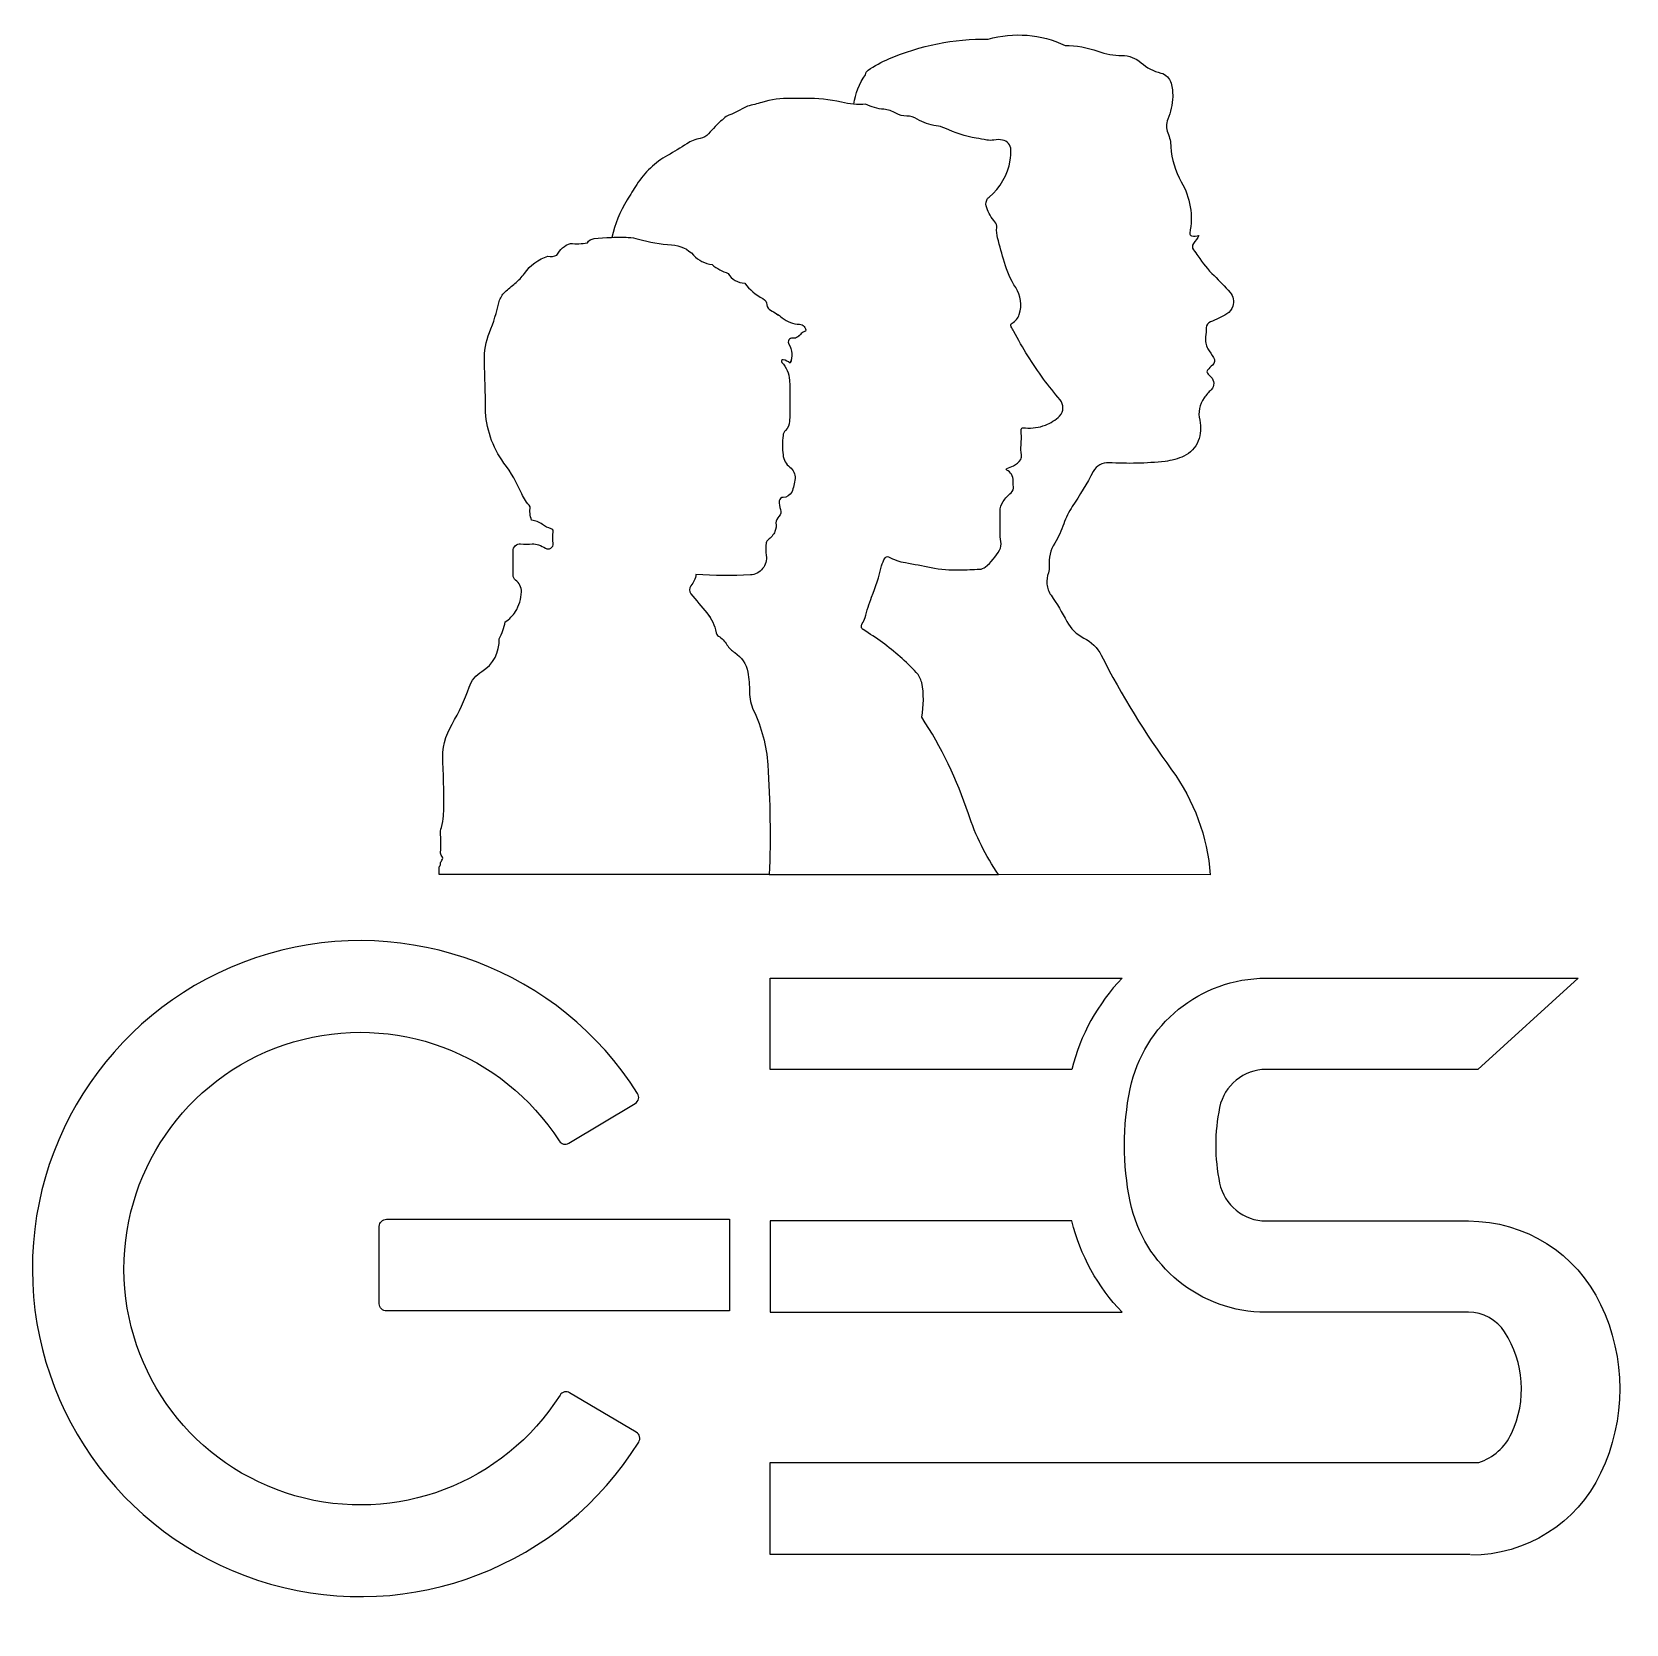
# Model space of a CAD drawing. Extents: x -1457 to 2443, y -8 to 512.
# Drawn here: x 1 to 518, y -8 to 509 of the extents above; entities that cross this region are included whole.
import ezdxf

# ---------------------------------------------------------------- set-up
doc = ezdxf.new("R2010")
doc.units = 0
doc.layers.get('0').update_dxf_attribs({"linetype": 'CONTINUOUS'})

msp = doc.modelspace()

# ---------------------------------------------------------------- linework, layer by layer
at = {"color": 1}
for points in [[(240.150602, 235.331341), (132.899611, 235.331341), (132.899685, 237.843356)], [(240.152046, 235.333123), (314.650998, 235.316852)], [(383.38594, 235.274247), (314.650998, 235.316852)], [(240.433894, 172.00902), (240.433894, 201.678321), (354.786633, 201.678321)], [(401.54845, 201.678321), (502.881222, 201.678321), (470.365115, 172.00902), (401.54845, 172.00902)], [(338.439628, 172.00902), (240.433894, 172.00902)], [(175.029746, 148.044302), (196.587, 161.006769)], [(115.755605, 123.348728), (227.187935, 123.348728), (227.187935, 93.578825), (115.755605, 93.578825)], [(338.439628, 122.792457), (240.433894, 122.792457), (240.433894, 93.121682), (354.786633, 93.121682)], [(401.54845, 122.792457), (467.273707, 122.792457)], [(172.155841, 66.243997), (172.155671, 66.254372)], [(196.927724, 54.173622), (175.288238, 66.998494)], [(467.85498, 14.426674), (240.452773, 14.426674), (240.452773, 44.356337), (470.620715, 44.356337)]]:
    msp.add_lwpolyline(points, dxfattribs=at)
msp.add_lwpolyline([(115.755605, 123.348728)], close=True, dxfattribs=at)
for points in [[(311.249112, 506.73018), (319.543944, 509.07367), (328.405406, 508.350469), (336.210491, 504.693033)], [(278.944483, 500.321415), (289.152424, 504.672597), (300.153199, 506.85499), (311.249112, 506.73018)], [(336.210491, 504.693033), (339.862934, 504.68495), (343.485721, 504.03705), (346.914567, 502.778712)], [(346.914567, 502.778712), (349.399229, 501.866342), (352.025661, 501.400552), (354.672539, 501.40286)], [(272.217614, 496.58892), (274.324976, 498.062073), (276.579302, 499.312916), (278.944483, 500.321415)], [(354.672539, 501.40286), (356.983927, 501.4052), (359.217442, 500.56769), (360.95743, 499.04619)], [(360.95743, 499.04619), (362.790513, 497.443127), (364.978341, 496.298677), (367.34057, 495.707176)], [(267.567718, 485.564445), (268.098469, 489.005556), (269.397041, 492.28305), (271.367135, 495.153881)], [(271.367135, 495.153881), (271.430441, 495.732484), (271.740458, 496.255587), (272.217614, 496.58892)], [(367.34057, 495.707176), (368.968736, 495.299629), (370.247292, 494.040286), (370.679443, 492.418476)], [(370.679443, 492.418476), (371.061331, 490.983807), (371.232672, 489.501249), (371.188091, 488.017292)], [(247.086496, 487.448974), (243.910798, 487.539543), (240.741685, 487.109761), (237.704811, 486.176672)], [(251.815876, 487.448974), (250.23972, 487.40514), (248.662651, 487.40514), (247.086496, 487.448974)], [(263.581299, 486.206265), (259.732324, 487.142551), (255.775523, 487.560483), (251.815876, 487.448974)], [(371.188091, 488.017292), (371.112431, 485.495711), (370.585873, 483.00805), (369.633345, 480.672073)], [(233.057098, 484.963585), (230.837683, 483.692284), (228.532686, 482.576597), (226.158732, 481.624571)], [(237.704811, 486.176672), (236.173366, 485.706975), (234.622743, 485.302251), (233.057098, 484.963585)], [(271.445428, 485.570114), (268.806902, 485.362981), (266.152225, 485.577725), (263.581299, 486.206265)], [(271.445428, 485.570114), (270.15497, 485.467453), (268.858471, 485.465557), (267.567718, 485.564445)], [(277.337551, 483.920605), (275.288859, 484.103829), (273.291467, 484.663002), (271.445428, 485.570114)], [(277.337551, 483.920605), (275.288859, 484.103829), (273.291467, 484.663002), (271.445428, 485.570114)], [(281.265633, 482.6631), (280.065104, 483.366985), (278.723662, 483.796424), (277.337551, 483.920605)], [(281.265633, 482.6631), (280.065104, 483.366985), (278.723662, 483.796424), (277.337551, 483.920605)], [(284.800932, 481.7163), (283.558563, 481.706396), (282.336764, 482.033609), (281.265633, 482.6631)], [(284.800932, 481.7163), (283.558563, 481.706396), (282.336764, 482.033609), (281.265633, 482.6631)], [(288.218381, 480.739906), (287.197896, 481.389614), (286.010623, 481.728828), (284.800932, 481.7163)], [(288.218381, 480.739906), (287.197896, 481.389614), (286.010623, 481.728828), (284.800932, 481.7163)], [(222.602811, 478.321075), (221.870349, 477.551019), (221.148103, 476.77131), (220.436263, 475.982152)], [(226.158732, 481.624571), (224.906751, 480.597427), (223.719197, 479.494175), (222.602811, 478.321075)], [(294.360746, 478.572593), (292.1741, 478.814089), (290.072385, 479.555672), (288.218381, 480.739906)], [(294.360746, 478.572593), (292.1741, 478.814089), (290.072385, 479.555672), (288.218381, 480.739906)], [(297.196526, 477.773705), (296.302185, 478.195619), (295.343809, 478.46561), (294.360746, 478.572593)], [(297.196526, 477.773705), (296.302185, 478.195619), (295.343809, 478.46561), (294.360746, 478.572593)], [(307.350397, 474.560464), (303.835311, 475.164448), (300.419141, 476.245511), (297.196526, 477.773705)], [(307.350397, 474.560464), (303.835311, 475.164448), (300.419141, 476.245511), (297.196526, 477.773705)], [(369.633345, 480.672073), (369.054257, 479.251911), (369.054257, 477.661458), (369.633345, 476.241296)], [(213.356934, 472.737844), (211.319107, 471.397192), (209.232965, 470.131463), (207.102685, 468.943189)], [(217.694622, 474.462811), (216.146405, 474.189001), (214.670376, 473.60203), (213.356934, 472.737844)], [(220.436263, 475.982152), (219.717006, 475.184616), (218.752159, 474.649924), (217.694622, 474.462811)], [(310.825701, 473.93911), (309.668437, 474.152726), (308.509984, 474.359847), (307.350397, 474.560464)], [(310.825701, 473.93911), (309.668437, 474.152726), (308.509984, 474.359847), (307.350397, 474.560464)], [(313.116832, 473.93911), (312.359432, 473.800269), (311.583101, 473.800269), (310.825701, 473.93911)], [(313.116832, 473.93911), (312.359432, 473.800269), (311.583101, 473.800269), (310.825701, 473.93911)], [(315.928346, 473.93911), (314.998918, 474.109487), (314.04626, 474.109487), (313.116832, 473.93911)], [(315.928346, 473.93911), (314.998918, 474.109487), (314.04626, 474.109487), (313.116832, 473.93911)], [(318.618454, 470.773208), (318.588533, 472.333884), (317.463722, 473.657638), (315.928346, 473.93911)], [(318.618454, 470.773208), (318.588533, 472.333884), (317.463722, 473.657638), (315.928346, 473.93911)], [(369.633345, 476.241296), (370.224467, 474.791666), (370.563172, 473.251573), (370.634797, 471.687693)], [(370.634797, 471.687693), (370.817072, 467.706427), (371.960427, 463.828459), (373.967178, 460.38511)], [(207.102685, 468.943189), (203.032718, 466.673133), (199.590693, 463.427209), (197.086068, 459.497242)], [(311.522598, 455.421504), (315.198041, 458.418185), (317.639979, 462.664463), (318.381477, 467.348389)], [(311.522598, 455.421504), (315.198041, 458.418185), (317.639979, 462.664463), (318.381477, 467.348389)], [(318.381477, 467.348389), (318.56086, 468.480824), (318.640158, 469.626858), (318.618454, 470.773208)], [(318.381477, 467.348389), (318.56086, 468.480824), (318.640158, 469.626858), (318.618454, 470.773208)], [(197.086068, 459.497242), (196.024013, 457.830489), (194.976891, 456.154267), (193.944827, 454.468779)], [(373.967178, 460.38511), (376.912073, 455.332125), (377.894153, 449.372002), (376.726139, 443.641312)], [(193.944827, 454.468779), (191.647648, 450.717253), (189.98187, 446.61408), (189.013932, 442.322918)], [(310.762063, 451.922729), (310.442498, 452.712699), (310.442498, 453.595952), (310.762063, 454.385923)], [(310.762063, 451.922729), (310.442498, 452.712699), (310.442498, 453.595952), (310.762063, 454.385923)], [(310.762063, 454.385923), (310.924088, 454.789784), (311.18573, 455.146048), (311.522598, 455.421504)], [(310.762063, 454.385923), (310.924088, 454.789784), (311.18573, 455.146048), (311.522598, 455.421504)], [(313.457698, 447.321815), (312.302948, 448.690222), (311.391211, 450.246376), (310.762063, 451.922729)], [(313.457698, 447.321815), (312.302948, 448.690222), (311.391211, 450.246376), (310.762063, 451.922729)], [(314.023436, 445.530263), (314.081479, 446.179014), (313.877789, 446.82405), (313.457698, 447.321815)], [(314.023436, 445.530263), (314.081479, 446.179014), (313.877789, 446.82405), (313.457698, 447.321815)], [(314.316652, 442.140962), (314.020907, 443.244791), (313.921656, 444.392043), (314.023436, 445.530263)], [(314.316652, 442.140962), (314.020907, 443.244791), (313.921656, 444.392043), (314.023436, 445.530263)], [(171.137562, 436.586983), (172.088181, 438.359244), (173.665987, 439.712941), (175.562156, 440.383114)], [(175.562156, 440.383114), (177.386391, 440.164305), (179.232852, 440.214148), (181.042625, 440.531054)], [(181.042625, 440.531054), (181.49772, 441.317709), (182.300984, 441.839873), (183.204645, 441.936481)], [(183.204645, 441.936481), (186.880226, 442.332852), (190.579765, 442.461405), (194.273994, 442.321124)], [(189.013932, 442.322918), (190.767243, 442.383442), (192.522121, 442.383442), (194.275431, 442.322918)], [(194.273994, 442.321124), (195.420991, 442.279332), (196.55838, 442.09547), (197.660126, 441.773747)], [(194.275431, 442.322918), (195.422427, 442.281128), (196.559813, 442.097268), (197.661557, 441.775548)], [(197.660126, 441.773747), (201.161472, 440.744117), (204.76884, 440.117239), (208.412277, 439.905269)], [(197.661557, 441.775548), (201.162904, 440.745915), (204.770271, 440.119035), (208.413709, 439.907063)], [(316.506019, 434.19511), (315.757375, 436.838496), (315.027567, 439.48718), (314.316652, 442.140962)], [(316.506019, 434.19511), (315.757375, 436.838496), (315.027567, 439.48718), (314.316652, 442.140962)], [(376.726139, 443.641312), (376.685696, 443.453815), (376.725168, 443.257946), (376.835073, 443.100748)], [(376.835073, 443.100748), (376.944978, 442.943549), (377.115386, 442.839224), (377.30537, 442.81283)], [(377.30537, 442.81283), (378.109343, 442.697429), (378.928428, 442.747785), (379.712211, 442.960798)], [(377.920998, 440.290505), (377.456305, 439.711961), (377.456305, 438.888143), (377.920998, 438.309598)], [(379.712211, 442.960798), (379.192383, 442.021248), (378.593127, 441.127893), (377.920998, 440.290505)], [(160.586786, 430.636849), (162.447343, 433.301348), (165.142588, 435.270033), (168.246776, 436.231927)], [(168.246776, 436.231927), (169.222348, 436.010651), (170.244534, 436.1362), (171.137562, 436.586983)], [(208.412277, 439.905269), (211.134818, 439.746505), (213.69066, 438.541687), (215.545676, 436.542601)], [(208.413709, 439.907063), (211.136253, 439.748306), (213.6921, 438.543492), (215.547123, 436.544408)], [(215.545676, 436.542601), (217.121957, 434.84405), (219.2446, 433.752897), (221.543224, 433.459538)], [(215.547123, 436.544408), (217.1234, 434.845854), (219.246042, 433.754697), (221.544666, 433.461334)], [(377.920998, 438.309598), (378.443791, 437.658139), (378.934731, 436.981747), (379.392094, 436.282798)], [(379.392094, 436.282798), (380.905925, 433.969407), (382.666237, 431.827055), (384.642142, 429.893337)], [(157.522881, 427.337795), (158.692047, 428.29027), (159.723206, 429.40057), (160.586786, 430.636849)], [(221.543224, 433.459538), (223.098033, 432.193459), (224.878786, 431.233641), (226.791147, 430.630932)], [(221.544666, 433.461334), (223.099476, 432.195264), (224.880228, 431.235455), (226.792587, 430.632754)], [(226.791147, 430.630932), (227.899493, 428.701606), (229.940078, 427.496569), (232.16476, 427.457626)], [(226.792587, 430.632754), (227.900926, 428.703421), (229.941511, 427.498374), (232.166197, 427.459425)], [(320.203304, 425.991872), (318.573721, 428.52934), (317.327849, 431.293579), (316.506019, 434.19511)], [(320.203304, 425.991872), (318.573721, 428.52934), (317.327849, 431.293579), (316.506019, 434.19511)], [(384.642142, 429.893337), (386.432491, 428.140997), (388.156378, 426.322017), (389.810154, 424.440244)], [(154.262572, 424.549132), (155.326926, 425.504578), (156.414008, 426.434398), (157.522881, 427.337795)], [(232.16476, 427.457626), (233.716248, 425.353342), (235.732055, 423.635142), (238.055525, 422.436554)], [(232.166197, 427.459425), (233.717689, 425.355155), (235.733494, 423.636967), (238.056959, 422.438389)], [(321.365962, 417.318168), (322.283427, 420.238796), (321.857547, 423.415967), (320.203304, 425.991872)], [(321.365962, 417.318168), (322.283427, 420.238796), (321.857547, 423.415967), (320.203304, 425.991872)], [(149.244725, 411.432801), (150.543255, 414.685638), (151.60205, 418.029124), (152.412631, 421.436481)], [(152.412631, 421.436481), (152.698198, 422.638095), (153.343575, 423.723985), (154.262572, 424.549132)], [(238.055525, 422.436554), (238.818343, 422.043016), (239.321241, 421.28071), (239.38284, 420.424574)], [(238.056959, 422.438389), (238.819787, 422.044849), (239.322689, 421.282532), (239.384282, 420.426386)], [(239.38284, 420.424574), (239.437983, 419.661381), (239.888, 418.982514), (240.569464, 418.634504)], [(239.384282, 420.426386), (239.43942, 419.663192), (239.889431, 418.984321), (240.570893, 418.636307)], [(390.713613, 419.923661), (390.365957, 418.895758), (389.671622, 418.020769), (388.7496, 417.448647)], [(389.810154, 424.440244), (390.896413, 423.204155), (391.2408, 421.48249), (390.713613, 419.923661)], [(240.569464, 418.634504), (241.894022, 417.95828), (243.144677, 417.146163), (244.301257, 416.211252)], [(240.570893, 418.636307), (241.895456, 417.960092), (243.146118, 417.147984), (244.302704, 416.213082)], [(244.301257, 416.211252), (245.918484, 414.903217), (247.920303, 414.162088), (249.999419, 414.101633)], [(244.302704, 416.213082), (245.91993, 414.90503), (247.921755, 414.163887), (250.00088, 414.103425)], [(318.617727, 413.906086), (318.675752, 414.117303), (318.815889, 414.296516), (319.006885, 414.403756)], [(318.617727, 413.906086), (318.675752, 414.117303), (318.815889, 414.296516), (319.006885, 414.403756)], [(319.006885, 414.403756), (320.134481, 415.04079), (320.977785, 416.08261), (321.365962, 417.318168)], [(319.006885, 414.403756), (320.134481, 415.04079), (320.977785, 416.08261), (321.365962, 417.318168)], [(383.441698, 414.873003), (382.646382, 414.584536), (382.116102, 413.829809), (382.114318, 412.983797)], [(388.7496, 417.448647), (387.074167, 416.408786), (385.295337, 415.545614), (383.441698, 414.873003)], [(147.605065, 402.085973), (147.501224, 405.281316), (148.059473, 408.463596), (149.244725, 411.432801)], [(247.741682, 409.54805), (247.256364, 409.618015), (246.774567, 409.399901), (246.506916, 408.989058)], [(247.743142, 409.549878), (247.257812, 409.619856), (246.775998, 409.401737), (246.508343, 408.99088)], [(249.370749, 409.977075), (248.907426, 409.620998), (248.320292, 409.466373), (247.741682, 409.54805)], [(249.372213, 409.978902), (248.908888, 409.622825), (248.321752, 409.4682), (247.743142, 409.549878)], [(250.544799, 411.042241), (250.185986, 410.652895), (249.793071, 410.29642), (249.370749, 409.977075)], [(250.546266, 411.044049), (250.187451, 410.654709), (249.794535, 410.29824), (249.372213, 409.978902)], [(249.999419, 414.101633), (250.572709, 414.084997), (251.11218, 413.826514), (251.484354, 413.390137)], [(250.00088, 414.103425), (250.574162, 414.08679), (251.113626, 413.828316), (251.485801, 413.391951)], [(251.952593, 411.811527), (251.410293, 411.720354), (250.914433, 411.449392), (250.544799, 411.042241)], [(251.954065, 411.813371), (251.411758, 411.722189), (250.915896, 411.451214), (250.546266, 411.044049)], [(251.484354, 413.390137), (251.856528, 412.953761), (252.026638, 412.380258), (251.952593, 411.811527)], [(251.485801, 413.391951), (251.857976, 412.955586), (252.028094, 412.382096), (251.954065, 411.813371)], [(318.698022, 413.27945), (318.588617, 413.469214), (318.559703, 413.694868), (318.617727, 413.906086)], [(318.698022, 413.27945), (318.588617, 413.469214), (318.559703, 413.694868), (318.617727, 413.906086)], [(319.533562, 411.7719), (319.261202, 412.277803), (318.982668, 412.780357), (318.698022, 413.27945)], [(319.533562, 411.7719), (319.261202, 412.277803), (318.982668, 412.780357), (318.698022, 413.27945)], [(329.270485, 396.307803), (325.676822, 401.234989), (322.423623, 406.401693), (319.533562, 411.7719)], [(329.270485, 396.307803), (325.676822, 401.234989), (322.423623, 406.401693), (319.533562, 411.7719)], [(381.884995, 409.991006), (381.682088, 408.660653), (381.94875, 407.301162), (382.639181, 406.146036)], [(382.114318, 412.983797), (382.112919, 411.981865), (382.036262, 410.981454), (381.884995, 409.991006)], [(246.506916, 408.989058), (246.239265, 408.578215), (246.23444, 408.049368), (246.494551, 407.633711)], [(246.508343, 408.99088), (246.240689, 408.580024), (246.235877, 408.051159), (246.496011, 407.6355)], [(246.494551, 407.633711), (247.653164, 405.786091), (247.805851, 403.479937), (246.900941, 401.495694)], [(246.496011, 407.6355), (247.654622, 405.787887), (247.807315, 403.481741), (246.902414, 401.4975)], [(382.639181, 406.146036), (383.222254, 405.170579), (383.837725, 404.214857), (384.484564, 403.280464)], [(147.954943, 386.777177), (147.887379, 391.881112), (147.770747, 396.98428), (147.605065, 402.085973)], [(244.156951, 402.298957), (244.052669, 402.109353), (244.083447, 401.874012), (244.232982, 401.717603)], [(244.158388, 402.30078), (244.054098, 402.111163), (244.084888, 401.875805), (244.234446, 401.719397)], [(244.688637, 402.546066), (244.476467, 402.588594), (244.261233, 402.488561), (244.156951, 402.298957)], [(244.690115, 402.547878), (244.477935, 402.590428), (244.262678, 402.490397), (244.158388, 402.30078)], [(244.232982, 401.717603), (245.731375, 400.142792), (246.610254, 398.079581), (246.707732, 395.908013)], [(244.234446, 401.719397), (245.732833, 400.144597), (246.611715, 398.081402), (246.709205, 395.909847)], [(246.900941, 401.495694), (246.261194, 402.02256), (245.501281, 402.383357), (244.688637, 402.546066)], [(246.902414, 401.4975), (246.262669, 402.024368), (245.502758, 402.385167), (244.690115, 402.547878)], [(382.494132, 399.173658), (382.248714, 398.883232), (382.248714, 398.458096), (382.494132, 398.167671)], [(384.142706, 400.806896), (383.545185, 400.313166), (382.993425, 399.766538), (382.494132, 399.173658)], [(384.484564, 403.280464), (385.030172, 402.492254), (384.881646, 401.417576), (384.142706, 400.806896)], [(246.707732, 395.908013), (246.907267, 391.466638), (246.907267, 387.018544), (246.707732, 382.577169)], [(246.709205, 395.909847), (246.908741, 391.468459), (246.908741, 387.02035), (246.709205, 382.578962)], [(334.60166, 389.54397), (332.741096, 391.73149), (330.9628, 393.987671), (329.270485, 396.307803)], [(334.60166, 389.54397), (332.741096, 391.73149), (330.9628, 393.987671), (329.270485, 396.307803)], [(382.494132, 398.167671), (382.842433, 397.756624), (383.214562, 397.366378), (383.608602, 396.998946)], [(383.608602, 396.998946), (384.180099, 396.463121), (384.514386, 395.721557), (384.537424, 394.938494)], [(384.537424, 394.938494), (384.560462, 394.155431), (384.27035, 393.395496), (383.731342, 392.827)], [(334.461061, 384.272889), (335.84674, 385.736361), (335.907352, 388.00871), (334.60166, 389.54397)], [(334.461061, 384.272889), (335.84674, 385.736361), (335.907352, 388.00871), (334.60166, 389.54397)], [(381.362145, 390.149337), (379.865514, 388.069288), (379.352618, 385.439072), (379.958088, 382.94911)], [(383.731342, 392.827), (382.853828, 392.016139), (382.060101, 391.11907), (381.362145, 390.149337)], [(153.930892, 369.021458), (150.129948, 374.168854), (148.039805, 380.379078), (147.954943, 386.777177)], [(329.827663, 381.324461), (331.554413, 381.986234), (333.130205, 382.988977), (334.461061, 384.272889)], [(329.827663, 381.324461), (331.554413, 381.986234), (333.130205, 382.988977), (334.461061, 384.272889)], [(245.384116, 379.579912), (244.943449, 379.140567), (244.666263, 378.563747), (244.598556, 377.945179)], [(245.385595, 379.581721), (244.944931, 379.142382), (244.667743, 378.565571), (244.60003, 377.947009)], [(246.707732, 382.577169), (246.657076, 381.447666), (246.18479, 380.3782), (245.384116, 379.579912)], [(246.709205, 382.578962), (246.658546, 381.449466), (246.186263, 380.380006), (245.385595, 379.581721)], [(321.912283, 379.74151), (321.879535, 380.05765), (322.086553, 380.348967), (322.395874, 380.422023)], [(321.912283, 379.74151), (321.879535, 380.05765), (322.086553, 380.348967), (322.395874, 380.422023)], [(321.912283, 374.844716), (322.076477, 376.472852), (322.076477, 378.113375), (321.912283, 379.74151)], [(321.912283, 374.844716), (322.076477, 376.472852), (322.076477, 378.113375), (321.912283, 379.74151)], [(322.395874, 380.422023), (322.705263, 380.466368), (323.019395, 380.466368), (323.328784, 380.422023)], [(322.395874, 380.422023), (322.705263, 380.466368), (323.019395, 380.466368), (323.328784, 380.422023)], [(323.328784, 380.422023), (325.535508, 380.225077), (327.758092, 380.533706), (329.827663, 381.324461)], [(323.328784, 380.422023), (325.535508, 380.225077), (327.758092, 380.533706), (329.827663, 381.324461)], [(379.958088, 382.94911), (380.505606, 380.697087), (380.333661, 378.330105), (379.466419, 376.180855)], [(244.598556, 377.945179), (244.371038, 375.861476), (244.371038, 373.759198), (244.598556, 371.675496)], [(244.60003, 377.947009), (244.372513, 375.863312), (244.372513, 373.761037), (244.60003, 371.67734)], [(322.062236, 371.693582), (321.856632, 372.730757), (321.806097, 373.792704), (321.912283, 374.844716)], [(322.062236, 371.693582), (321.856632, 372.730757), (321.806097, 373.792704), (321.912283, 374.844716)], [(379.466419, 376.180855), (378.595902, 374.023069), (376.944273, 372.272536), (374.840702, 371.278137)], [(159.716753, 359.044407), (158.161862, 362.573231), (156.221445, 365.919257), (153.930892, 369.021458)], [(244.598556, 371.675496), (244.772491, 370.086158), (245.588105, 368.636843), (246.856411, 367.663372)], [(244.60003, 371.67734), (244.773956, 370.087991), (245.589569, 368.638662), (246.857882, 367.665182)], [(317.3004, 367.22431), (318.00183, 367.54136), (318.710451, 367.842252), (319.425704, 368.126748)], [(317.3004, 367.22431), (318.00183, 367.54136), (318.710451, 367.842252), (319.425704, 368.126748)], [(319.425704, 368.126748), (320.437727, 368.526325), (321.282844, 369.259698), (321.821008, 370.205337)], [(319.425704, 368.126748), (320.437727, 368.526325), (321.282844, 369.259698), (321.821008, 370.205337)], [(321.821008, 370.205337), (322.077544, 370.656348), (322.163172, 371.184629), (322.062236, 371.693582)], [(321.821008, 370.205337), (322.077544, 370.656348), (322.163172, 371.184629), (322.062236, 371.693582)], [(350.430321, 369.115274), (348.343926, 369.243094), (346.376323, 368.136162), (345.40234, 366.286637)], [(368.695899, 369.544269), (362.630495, 368.884471), (356.520014, 368.740957), (350.430321, 369.115274)], [(374.840702, 371.278137), (372.903161, 370.362346), (370.826365, 369.77634), (368.695899, 369.544269)], [(246.856411, 367.663372), (247.997892, 366.787207), (248.619464, 365.393667), (248.50872, 363.958963)], [(246.857882, 367.665182), (247.999362, 366.789021), (248.620936, 365.395485), (248.510197, 363.960782)], [(248.50872, 363.958963), (248.392737, 362.453771), (248.025502, 360.978629), (247.422251, 359.594742)], [(248.510197, 363.960782), (248.394207, 362.455589), (248.026964, 360.980447), (247.423706, 359.596562)], [(317.123053, 366.950639), (317.123053, 367.068846), (317.192506, 367.176021), (317.3004, 367.22431)], [(317.123053, 366.950639), (317.123053, 367.068846), (317.192506, 367.176021), (317.3004, 367.22431)], [(317.3004, 366.676968), (317.192506, 366.725257), (317.123053, 366.832432), (317.123053, 366.950639)], [(317.3004, 366.676968), (317.192506, 366.725257), (317.123053, 366.832432), (317.123053, 366.950639)], [(318.796724, 365.345507), (318.4468, 365.932692), (317.924271, 366.397649), (317.3004, 366.676968)], [(318.796724, 365.345507), (318.4468, 365.932692), (317.924271, 366.397649), (317.3004, 366.676968)], [(319.347921, 363.207759), (319.371085, 363.958244), (319.179885, 364.699788), (318.796724, 365.345507)], [(319.347921, 363.207759), (319.371085, 363.958244), (319.179885, 364.699788), (318.796724, 365.345507)], [(319.445433, 361.371844), (319.317719, 361.975029), (319.28482, 362.594438), (319.347921, 363.207759)], [(319.445433, 361.371844), (319.317719, 361.975029), (319.28482, 362.594438), (319.347921, 363.207759)], [(345.40234, 366.286637), (343.334287, 362.360663), (341.0575, 358.548238), (338.581757, 354.865737)], [(162.507664, 354.838482), (161.344372, 356.071086), (160.400461, 357.493567), (159.716753, 359.044407)], [(244.692069, 357.865328), (244.01277, 357.885976), (243.435124, 357.373523), (243.374666, 356.696604)], [(244.693545, 357.867145), (244.014246, 357.887793), (243.436601, 357.375339), (243.376143, 356.69842)], [(247.422251, 359.594742), (246.951335, 358.514323), (245.870109, 357.829428), (244.692069, 357.865328)], [(247.423706, 359.596562), (246.952794, 358.516149), (245.871578, 357.831254), (244.693545, 357.867145)], [(316.11498, 356.506089), (316.840164, 357.571833), (317.707059, 358.533892), (318.691786, 359.365765)], [(316.11498, 356.506089), (316.840164, 357.571833), (317.707059, 358.533892), (318.691786, 359.365765)], [(318.691786, 359.365765), (319.274519, 359.858073), (319.559868, 360.617623), (319.445433, 361.371844)], [(318.691786, 359.365765), (319.274519, 359.858073), (319.559868, 360.617623), (319.445433, 361.371844)], [(162.916126, 350.407689), (162.392142, 351.822875), (162.251236, 353.351352), (162.507664, 354.838482)], [(243.751764, 353.906462), (244.042785, 353.131521), (243.856253, 352.258076), (243.274067, 351.669615)], [(243.753236, 353.908307), (244.044269, 353.133358), (243.857738, 352.259898), (243.275542, 351.671431)], [(243.374666, 356.696604), (243.288498, 355.750023), (243.41741, 354.796208), (243.751764, 353.906462)], [(243.376143, 356.69842), (243.289978, 355.751849), (243.418888, 354.798044), (243.753236, 353.908307)], [(315.11829, 353.23814), (315.111959, 354.403248), (315.459517, 355.542821), (316.11498, 356.506089)], [(315.11829, 353.23814), (315.111959, 354.403248), (315.459517, 355.542821), (316.11498, 356.506089)], [(315.11829, 346.657765), (315.130284, 348.851207), (315.130284, 351.044698), (315.11829, 353.23814)], [(315.11829, 346.657765), (315.130284, 348.851207), (315.130284, 351.044698), (315.11829, 353.23814)], [(338.581757, 354.865737), (337.418451, 353.135425), (336.48864, 351.259124), (335.816419, 349.285453)], [(166.411141, 349.046644), (165.393649, 349.813426), (164.184213, 350.284411), (162.916126, 350.407689)], [(169.239363, 347.670805), (168.217973, 347.946103), (167.258206, 348.412999), (166.411141, 349.046644)], [(169.935715, 346.635228), (169.99372, 347.105629), (169.696888, 347.547062), (169.239363, 347.670805)], [(242.239229, 349.549639), (242.448363, 348.625502), (242.3564, 347.658699), (241.976784, 346.790564)], [(242.240698, 349.551485), (242.449824, 348.627335), (242.357846, 347.66052), (241.978209, 346.792382)], [(243.274067, 351.669615), (242.706041, 351.095512), (242.342439, 350.350636), (242.239229, 349.549639)], [(243.275542, 351.671431), (242.707519, 351.097337), (242.343916, 350.352472), (242.240698, 349.551485)], [(335.816419, 349.285453), (335.067704, 347.086198), (334.076925, 344.97695), (332.862321, 342.996537)], [(156.916151, 340.485376), (156.909594, 341.11162), (157.167195, 341.711645), (157.625744, 342.138211)], [(157.625744, 342.138211), (158.084292, 342.564777), (158.701344, 342.778401), (159.325482, 342.726662)], [(159.325482, 342.726662), (160.597052, 342.621247), (161.875164, 342.621247), (163.146734, 342.726662)], [(163.146734, 342.726662), (163.836275, 342.783981), (164.529955, 342.68799), (165.178019, 342.445576)], [(165.178019, 342.445576), (165.97449, 342.146388), (166.741932, 341.774993), (167.470759, 341.336029)], [(169.197673, 341.363403), (169.721086, 341.700786), (170.007282, 342.3063), (169.935715, 342.924901)], [(169.935715, 342.924901), (169.793162, 344.157569), (169.793162, 345.40256), (169.935715, 346.635228)], [(239.14189, 343.103908), (238.929736, 341.750634), (238.929736, 340.372567), (239.14189, 339.019294)], [(239.143337, 343.105727), (238.931183, 341.752455), (238.931183, 340.374389), (239.143337, 339.021116)], [(239.762349, 344.095104), (239.428851, 343.863297), (239.204675, 343.505173), (239.14189, 343.103908)], [(239.763813, 344.096918), (239.430309, 343.865116), (239.206127, 343.506993), (239.143337, 343.105727)], [(241.976784, 346.790564), (241.502091, 345.704594), (240.735544, 344.771534), (239.762349, 344.095104)], [(241.978209, 346.792382), (241.503528, 345.706415), (240.736993, 344.773355), (239.763813, 344.096918)], [(314.906003, 340.666203), (315.389073, 341.52007), (315.559748, 342.515497), (315.388715, 343.481516)], [(314.906003, 340.666203), (315.389073, 341.52007), (315.559748, 342.515497), (315.388715, 343.481516)], [(315.388715, 343.481516), (315.202972, 344.529944), (315.112461, 345.593027), (315.11829, 346.657765)], [(315.388715, 343.481516), (315.202972, 344.529944), (315.112461, 345.593027), (315.11829, 346.657765)], [(332.862321, 342.996537), (331.494212, 340.766046), (330.87506, 338.156571), (331.095288, 335.549214)], [(156.916151, 332.614986), (156.94391, 335.238376), (156.94391, 337.861986), (156.916151, 340.485376)], [(167.470759, 341.336029), (168.004602, 341.015404), (168.67426, 341.026019), (169.197673, 341.363403)], [(239.14189, 339.019294), (239.382965, 337.479344), (238.95965, 335.9094), (237.977084, 334.699389)], [(239.143337, 339.021116), (239.384417, 337.481164), (238.961105, 335.911215), (237.978539, 334.7012)], [(276.636146, 335.579998), (276.866464, 336.511528), (277.242637, 337.400777), (277.750729, 338.214801)], [(276.636146, 335.579998), (276.866464, 336.511528), (277.242637, 337.400777), (277.750729, 338.214801)], [(277.750729, 338.214801), (277.989145, 338.6005), (278.485226, 338.736168), (278.886742, 338.525478)], [(277.750729, 338.214801), (277.989145, 338.6005), (278.485226, 338.736168), (278.886742, 338.525478)], [(278.886742, 338.525478), (280.596249, 337.622983), (282.437252, 336.995411), (284.34206, 336.665837)], [(278.886742, 338.525478), (280.596249, 337.622983), (282.437252, 336.995411), (284.34206, 336.665837)], [(284.34206, 336.665837), (287.130788, 336.182965), (289.912194, 335.658715), (292.685357, 335.093261)], [(284.34206, 336.665837), (287.130788, 336.182965), (289.912194, 335.658715), (292.685357, 335.093261)], [(310.308293, 335.226461), (312.16703, 336.736769), (313.72648, 338.581819), (314.906003, 340.666203)], [(310.308293, 335.226461), (312.16703, 336.736769), (313.72648, 338.581819), (314.906003, 340.666203)], [(157.738696, 330.981732), (157.216138, 331.360767), (156.909582, 331.969469), (156.916151, 332.614986)], [(216.327567, 332.835416), (216.135556, 331.459828), (215.56721, 330.164037), (214.685259, 329.091063)], [(216.329003, 332.837195), (216.136995, 331.461602), (215.568648, 330.165805), (214.686694, 329.092826)], [(233.988249, 332.672682), (228.103438, 332.371769), (222.205834, 332.426112), (216.327567, 332.835416)], [(233.989696, 332.674486), (228.104882, 332.373564), (222.207274, 332.427899), (216.329003, 332.837195)], [(237.977084, 334.699389), (236.994519, 333.489378), (235.544892, 332.75283), (233.988249, 332.672682)], [(237.978539, 334.7012), (236.995973, 333.491185), (235.546343, 332.754634), (233.989696, 332.674486)], [(273.390817, 325.443163), (274.699059, 328.745376), (275.783292, 332.131992), (276.636146, 335.579998)], [(273.390817, 325.443163), (274.699059, 328.745376), (275.783292, 332.131992), (276.636146, 335.579998)], [(292.685357, 335.093261), (295.761549, 334.468005), (298.899636, 334.199944), (302.037307, 334.294401)], [(292.685357, 335.093261), (295.761549, 334.468005), (298.899636, 334.199944), (302.037307, 334.294401)], [(302.037307, 334.294401), (304.174605, 334.356048), (306.311528, 334.430033), (308.447972, 334.516354)], [(302.037307, 334.294401), (304.174605, 334.356048), (306.311528, 334.430033), (308.447972, 334.516354)], [(308.447972, 334.516354), (309.128473, 334.546044), (309.781093, 334.795157), (310.308293, 335.226461)], [(308.447972, 334.516354), (309.128473, 334.546044), (309.781093, 334.795157), (310.308293, 335.226461)], [(330.805191, 333.370052), (330.379492, 332.200414), (330.219104, 330.950775), (330.335632, 329.711545)], [(331.095288, 335.549214), (331.157766, 334.810384), (331.058779, 334.066806), (330.805191, 333.370052)], [(157.68708, 320.744307), (158.885556, 322.682432), (159.549637, 324.903267), (159.611849, 327.181162)], [(159.611849, 327.181162), (159.652985, 328.679525), (158.952066, 330.101666), (157.738696, 330.981732)], [(214.685259, 329.091063), (214.075378, 328.349168), (214.075378, 327.279519), (214.685259, 326.537624)], [(214.686694, 329.092826), (214.076838, 328.35094), (214.076838, 327.281321), (214.686694, 326.539434)], [(214.685259, 326.537624), (216.397059, 324.455155), (218.125473, 322.386399), (219.870337, 320.331555)], [(214.686694, 326.539434), (216.398493, 324.456949), (218.126908, 322.388178), (219.871772, 320.333318)], [(330.335632, 329.711545), (330.459315, 328.395027), (330.920946, 327.132773), (331.675795, 326.047085)], [(271.26917, 318.800682), (271.824786, 321.060435), (272.533641, 323.27973), (273.390817, 325.443163)], [(271.26917, 318.800682), (271.824786, 321.060435), (272.533641, 323.27973), (273.390817, 325.443163)], [(331.675795, 326.047085), (333.565271, 323.329536), (335.278531, 320.493616), (336.80503, 317.556782)], [(152.355157, 311.940417), (153.343897, 313.6379), (154.029257, 315.494704), (154.38048, 317.4275)], [(154.38048, 317.4275), (155.723492, 318.263593), (156.85513, 319.398725), (157.68708, 320.744307)], [(219.870337, 320.331555), (221.42783, 318.49724), (222.464059, 316.278268), (222.870731, 313.906535)], [(219.871772, 320.333318), (221.429255, 318.499013), (222.465481, 316.280056), (222.872159, 313.908338)], [(270.06937, 315.785445), (270.002355, 316.158691), (270.095988, 316.542884), (270.327217, 316.843444)], [(270.06937, 315.785445), (270.002355, 316.158691), (270.095988, 316.542884), (270.327217, 316.843444)], [(270.327217, 316.843444), (270.773741, 317.423347), (271.094542, 318.089924), (271.26917, 318.800682)], [(270.327217, 316.843444), (270.773741, 317.423347), (271.094542, 318.089924), (271.26917, 318.800682)], [(336.80503, 317.556782), (338.026168, 315.208348), (339.967485, 313.312848), (342.344409, 312.148137)], [(146.759516, 301.2932), (150.453971, 303.530825), (152.607523, 307.628541), (152.355157, 311.940417)], [(222.870731, 313.906535), (222.950737, 313.443277), (223.229004, 313.038034), (223.632621, 312.796988)], [(222.872159, 313.908338), (222.952161, 313.445072), (223.230432, 313.039821), (223.634055, 312.798773)], [(223.632621, 312.796988), (224.749543, 312.081916), (225.691344, 311.124801), (226.388308, 309.99649)], [(223.634055, 312.798773), (224.750985, 312.083698), (225.69279, 311.126575), (226.389756, 309.998256)], [(270.679167, 314.88323), (270.357822, 315.084576), (270.136385, 315.4122), (270.06937, 315.785445)], [(270.679167, 314.88323), (270.357822, 315.084576), (270.136385, 315.4122), (270.06937, 315.785445)], [(276.900959, 310.687671), (274.874986, 312.156026), (272.799866, 313.555348), (270.679167, 314.88323)], [(276.900959, 310.687671), (274.874986, 312.156026), (272.799866, 313.555348), (270.679167, 314.88323)], [(342.344409, 312.148137), (344.767603, 310.960365), (346.738862, 309.016854), (347.960863, 306.610741)], [(226.388308, 309.99649), (227.031037, 308.956074), (227.901321, 308.074945), (228.933698, 307.419381)], [(226.389756, 309.998256), (227.03249, 308.957846), (227.902776, 308.076724), (228.935154, 307.421167)], [(228.933698, 307.419381), (231.161792, 306.004665), (232.688895, 303.714862), (233.138721, 301.114193)], [(228.935154, 307.421167), (231.163239, 306.006446), (232.690333, 303.716644), (233.140153, 301.115979)], [(287.899313, 300.990206), (284.550552, 304.565743), (280.867686, 307.812998), (276.900959, 310.687671)], [(287.899313, 300.990206), (284.550552, 304.565743), (280.867686, 307.812998), (276.900959, 310.687671)], [(347.960863, 306.610741), (354.571717, 293.598282), (362.224614, 281.142061), (370.844646, 269.364008)], [(142.635032, 296.186322), (143.371297, 298.318036), (144.830496, 300.124795), (146.759516, 301.2932)], [(233.138721, 301.114193), (233.510498, 298.964884), (233.696505, 296.787552), (233.694678, 294.606327)], [(233.140153, 301.115979), (233.511941, 298.966672), (233.697957, 296.78934), (233.69614, 294.608115)], [(289.654328, 297.742949), (289.358912, 298.958514), (288.754361, 300.0771), (287.899313, 300.990206)], [(289.654328, 297.742949), (289.358912, 298.958514), (288.754361, 300.0771), (287.899313, 300.990206)], [(137.104042, 284.234277), (139.345019, 288.022116), (141.198069, 292.026413), (142.635032, 296.186322)], [(289.648658, 286.502502), (290.399371, 290.211524), (290.401298, 294.033172), (289.654328, 297.742949)], [(289.648658, 286.502502), (290.399371, 290.211524), (290.401298, 294.033172), (289.654328, 297.742949)], [(233.694678, 294.606327), (233.692992, 292.55331), (234.150387, 290.525895), (235.033384, 288.672467)], [(233.69614, 294.608115), (233.694451, 292.555103), (234.15184, 290.527692), (235.03483, 288.674266)], [(235.033384, 288.672467), (237.676697, 283.124261), (239.242358, 277.124556), (239.647163, 270.992197)], [(235.03483, 288.674266), (237.678142, 283.126066), (239.243804, 277.126367), (239.648613, 270.994014)], [(304.813559, 255.025378), (301.137683, 266.128031), (296.040382, 276.708277), (289.648658, 286.502502)], [(304.813559, 255.025378), (301.137683, 266.128031), (296.040382, 276.708277), (289.648658, 286.502502)], [(134.073586, 271.805865), (133.83003, 276.15742), (134.884806, 280.483232), (137.104042, 284.234277)], [(134.307183, 254.440707), (134.475243, 260.22979), (134.397307, 266.023399), (134.073586, 271.805865)], [(239.647163, 270.992197), (240.430767, 259.121918), (240.598805, 247.21901), (240.150602, 235.331341)], [(239.648613, 270.994014), (240.432215, 259.123723), (240.600251, 247.220803), (240.152046, 235.333123)], [(370.844646, 269.364008), (378.136676, 259.40033), (382.482267, 247.588139), (383.38594, 235.274247)], [(133.643526, 250.65937), (134.046353, 251.881112), (134.269898, 253.154809), (134.307183, 254.440707)], [(314.650998, 235.316852), (310.446, 241.381977), (307.13309, 248.019128), (304.813559, 255.025378)], [(314.650998, 235.316852), (310.446, 241.381977), (307.13309, 248.019128), (304.813559, 255.025378)], [(133.362145, 248.194695), (133.286098, 249.026854), (133.381873, 249.865764), (133.643526, 250.65937)], [(133.362145, 242.651396), (133.531002, 244.495304), (133.531002, 246.350786), (133.362145, 248.194695)], [(132.899685, 237.843356), (133.188548, 238.085198), (133.35483, 238.443026), (133.353416, 238.819758)], [(133.787767, 241.334733), (133.473564, 241.697941), (133.319999, 242.172995), (133.362145, 242.651396)], [(133.353416, 238.819758), (133.352591, 239.248953), (133.506841, 239.663998), (133.787767, 239.988482)], [(133.787767, 239.988482), (134.12062, 240.37551), (134.12062, 240.947704), (133.787767, 241.334733)], [(197.350087, 164.222957), (171.977129, 204.373876), (123.09191, 222.881678), (77.490129, 209.601589)], [(77.490129, 209.601589), (31.888348, 196.321501), (0.583541, 154.460868), (0.73497, 106.964971)], [(354.786633, 201.678321), (346.809862, 193.408118), (341.169116, 183.17034), (338.439628, 172.00902)], [(357.38246, 165.71863), (361.717419, 186.660111), (380.163, 201.678395), (401.54845, 201.678321)], [(85.554153, 180.950539), (118.284092, 190.607388), (153.459827, 177.502191), (171.892616, 148.783975)], [(30.505062, 107.068095), (30.396293, 141.192746), (52.824213, 171.29369), (85.554153, 180.950539)], [(401.54845, 172.00902), (394.23117, 172.009031), (387.919829, 166.870293), (386.436671, 159.704901)], [(196.587, 161.006769), (197.120043, 161.32733), (197.501437, 161.84915), (197.645031, 162.454357)], [(197.645031, 162.454357), (197.788625, 163.059563), (197.682304, 163.6971), (197.350087, 164.222957)], [(357.38246, 129.082876), (354.881295, 141.166726), (354.881295, 153.63478), (357.38246, 165.71863)], [(386.436671, 159.704901), (384.756629, 151.588159), (384.756629, 143.213346), (386.436671, 135.096605)], [(171.892616, 148.783975), (172.565805, 147.729019), (173.956188, 147.401195), (175.029746, 148.044302)], [(386.436671, 135.096605), (387.919818, 127.931202), (394.231161, 122.792449), (401.54845, 122.792457)], [(401.54845, 93.121682), (380.16254, 93.121755), (361.7168, 108.140797), (357.38246, 129.082876)], [(113.443611, 121.036422), (113.443534, 121.649653), (113.687084, 122.237794), (114.120675, 122.671444)], [(113.443611, 95.891131), (113.443611, 95.891131), (113.443611, 121.036422), (113.443611, 121.036422)], [(114.120675, 122.671444), (114.554265, 123.105093), (115.142374, 123.348722), (115.755605, 123.348728)], [(354.786633, 93.121682), (346.809636, 101.392297), (341.168874, 111.630612), (338.439628, 122.792457)], [(467.273707, 122.792457), (485.61331, 122.792419), (502.320122, 112.251583), (510.216094, 95.6988)], [(0.73497, 106.964971), (0.8864, 59.469074), (32.457492, 17.808906), (78.143026, 4.819865)], [(86.024016, 33.538076), (53.233182, 42.986083), (30.613831, 72.943443), (30.505062, 107.068095)], [(114.120675, 94.256109), (113.687084, 94.689758), (113.443534, 95.2779), (113.443611, 95.891131)], [(115.755605, 93.578825), (115.142374, 93.578831), (114.554265, 93.82246), (114.120675, 94.256109)], [(510.216094, 95.6988), (518.490066, 78.353583), (518.490066, 58.199831), (510.216094, 40.854614)], [(467.294202, 93.121682), (467.294202, 93.121682), (401.54845, 93.121682), (401.54845, 93.121682)], [(479.029266, 86.73069), (476.456335, 90.715227), (472.037251, 93.121889), (467.294202, 93.121682)], [(481.27646, 53.786013), (486.246205, 64.422653), (485.397333, 76.867415), (479.029266, 86.73069)], [(175.288238, 66.998494), (174.211914, 67.635723), (172.823978, 67.301412), (172.155841, 66.243997)], [(172.155671, 66.254372), (153.906328, 37.419234), (118.81485, 24.090068), (86.024016, 33.538076)], [(197.995152, 52.732565), (197.847717, 53.336967), (197.462924, 53.856447), (196.927724, 54.173622)], [(197.711192, 50.961855), (198.040225, 51.489848), (198.142588, 52.128163), (197.995152, 52.732565)], [(470.620715, 44.356337), (475.324407, 45.88971), (479.182352, 49.303752), (481.27646, 53.786013)], [(78.143026, 4.819865), (123.828559, -8.169176), (172.594771, 10.649964), (197.711192, 50.961855)], [(510.216094, 40.854614), (502.456901, 24.588367), (486.039357, 14.229964), (468.017263, 14.229893)]]:
    msp.add_open_spline(points, degree=3, dxfattribs=at)

doc.saveas('drawing.dxf')
